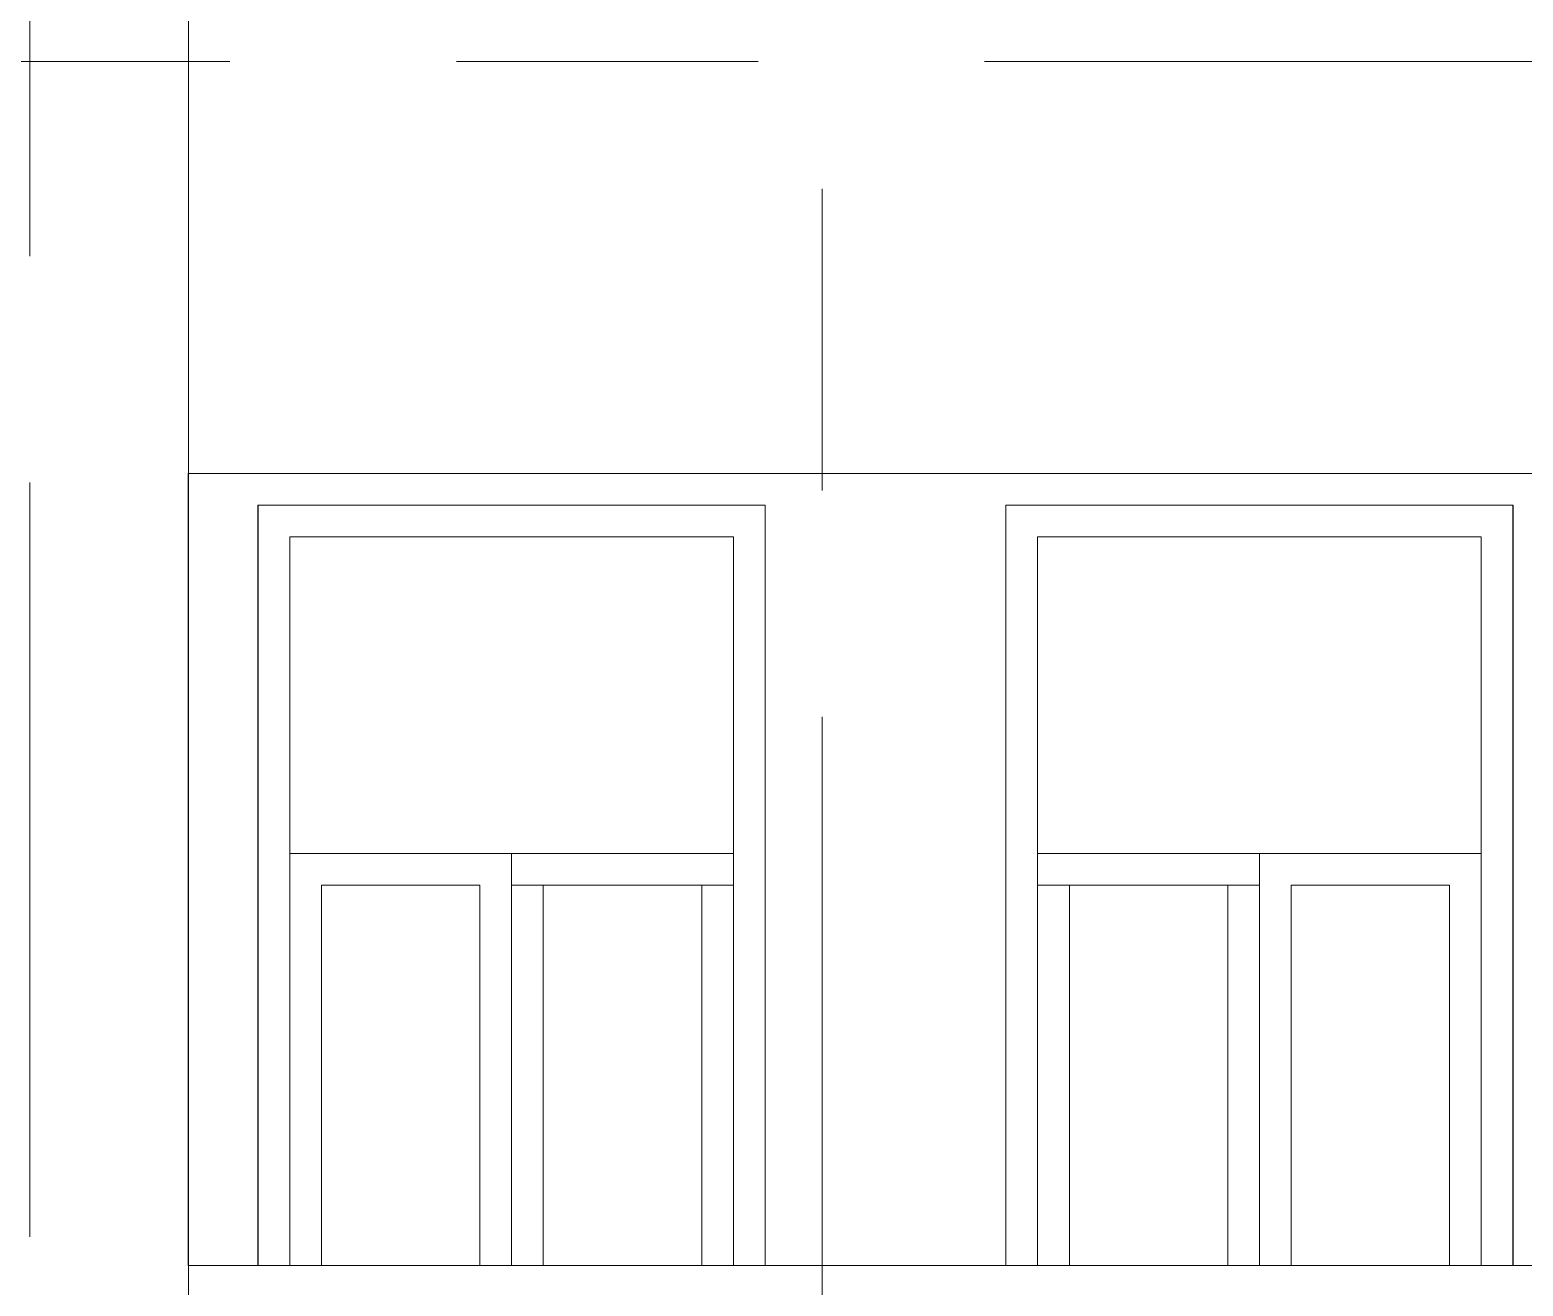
# Model space of a CAD drawing. Header units: millimetres. Extents: x -99196 to 15601, y -9661 to 93550.
# Drawn here: x -25951 to -23595, y 26567 to 28550 of the extents above; entities that cross this region are included whole.
import ezdxf

# ---------------------------------------------------------------- set-up
doc = ezdxf.new("R2010")
doc.units = ezdxf.units.MM
doc.linetypes.add('Centre', pattern=[31.75, 6.35, -4.7625, 15.875, -4.7625])
for name, color, linetype, lineweight in [('CUA', 31, 'Continuous', 9), ('NET-THAY', 2, 'Continuous', 9), ('TRUC', 225, 'Continuous', 5)]:
    doc.layers.add(name, color=color, linetype=linetype, lineweight=lineweight)

# ---------------------------------------------------------------- blocks, each defined once
blk = doc.blocks.new('X-PHONG NGU 1 - X-PHONG NGU 850-1366086-MẶT ĐỨNG 14-1')
at = {"layer": 'CUA'}
for p, q in [((-8210.5, 21200), (-9010.5, 21200)), ((-9010.5, 20000), (-9010.5, 21200)), ((-8210.5, 21200), (-8210.5, 20000)), ((-8960.5, 21150), (-8960.5, 20000)), ((-8960.5, 21150), (-8260.5, 21150)), ((-8260.5, 20000), (-8260.5, 21150)), ((-8960.5, 20650), (-8610.5, 20650)), ((-8610.5, 20000), (-8610.5, 20650)), ((-8260.5, 20650), (-8610.5, 20650)), ((-8260.5, 20650), (-8260.5, 20000)), ((-8960.5, 20600), (-8610.5, 20600)), ((-8910.5, 20600), (-8910.5, 20000)), ((-8910.5, 20600), (-8660.5, 20600)), ((-8660.5, 20000), (-8660.5, 20600)), ((-8560.5, 20600), (-8310.5, 20600)), ((-8560.5, 20600), (-8560.5, 20000)), ((-8310.5, 20000), (-8310.5, 20600))]:
    blk.add_line(p, q, dxfattribs=at)
blk = doc.blocks.new('X-PHONG NGU 1 - X-PHONG NGU 850-1366102-MẶT ĐỨNG 14-1')
at = {"layer": 'CUA'}
for p, q in [((-10190.5, 20000), (-10190.5, 21200)), ((-9390.5, 21200), (-10190.5, 21200)), ((-9390.5, 21200), (-9390.5, 20000)), ((-10140.5, 21150), (-10140.5, 20000)), ((-10140.5, 21150), (-9440.5, 21150)), ((-9440.5, 20000), (-9440.5, 21150)), ((-9790.5, 20650), (-10140.5, 20650)), ((-10140.5, 20000), (-10140.5, 20650)), ((-9790.5, 20650), (-9790.5, 20000)), ((-9790.5, 20650), (-9440.5, 20650)), ((-10090.5, 20600), (-10090.5, 20000)), ((-10090.5, 20600), (-9840.5, 20600)), ((-9840.5, 20000), (-9840.5, 20600)), ((-9790.5, 20600), (-9440.5, 20600)), ((-9740.5, 20600), (-9490.5, 20600)), ((-9740.5, 20600), (-9740.5, 20000)), ((-9490.5, 20000), (-9490.5, 20600))]:
    blk.add_line(p, q, dxfattribs=at)
blk = doc.blocks.new('A$C677B3655')
at = {"layer": 'NET-THAY'}
for p, q in [((-38918.3, 2600), (-38118.3, 2600)), ((-38918.3, 1400), (-38918.3, 2600)), ((-38118.3, 2600), (-38118.3, 1400)), ((-37738.3, 2600), (-36938.3, 2600)), ((-37738.3, 1400), (-37738.3, 2600)), ((-36938.3, 2600), (-36938.3, 1400)), ((-36828.3, 1400), (-39028.3, 1400))]:
    blk.add_line(p, q, dxfattribs=at)
for points in [[(-36828.3, 2650), (-39028.3, 2650)], [(-39028.3, 1400), (-39028.3, 2650)]]:
    blk.add_lwpolyline(points, dxfattribs=at)
at = {"layer": 'CUA'}
for name in ['X-PHONG NGU 1 - X-PHONG NGU 850-1366102-MẶT ĐỨNG 14-1', 'X-PHONG NGU 1 - X-PHONG NGU 850-1366086-MẶT ĐỨNG 14-1']:
    blk.add_blockref(name, (-28727.7, -18600), dxfattribs=at)

msp = doc.modelspace()

# ---------------------------------------------------------------- linework, layer by layer
at = {"layer": 'NET-THAY'}
msp.add_lwpolyline([(-25700.4, 91900), (-25700.5, 21250)], dxfattribs=at)
at = {"layer": 'TRUC', "linetype": 'Centre', "ltscale": 75}
for p, q in [((-25950.5, -7525.8), (-25950.5, 91838.4)), ((-24700.5, -5514.5), (-24700.5, 91838.4)), ((-99096.4, 28500), (15600.6, 28500))]:
    msp.add_line(p, q, dxfattribs=at)

# ---------------------------------------------------------------- block references
at = {"layer": 'NET-THAY'}
msp.add_blockref('A$C677B3655', (13327.7, 25200), dxfattribs=at)

doc.saveas('drawing.dxf')
